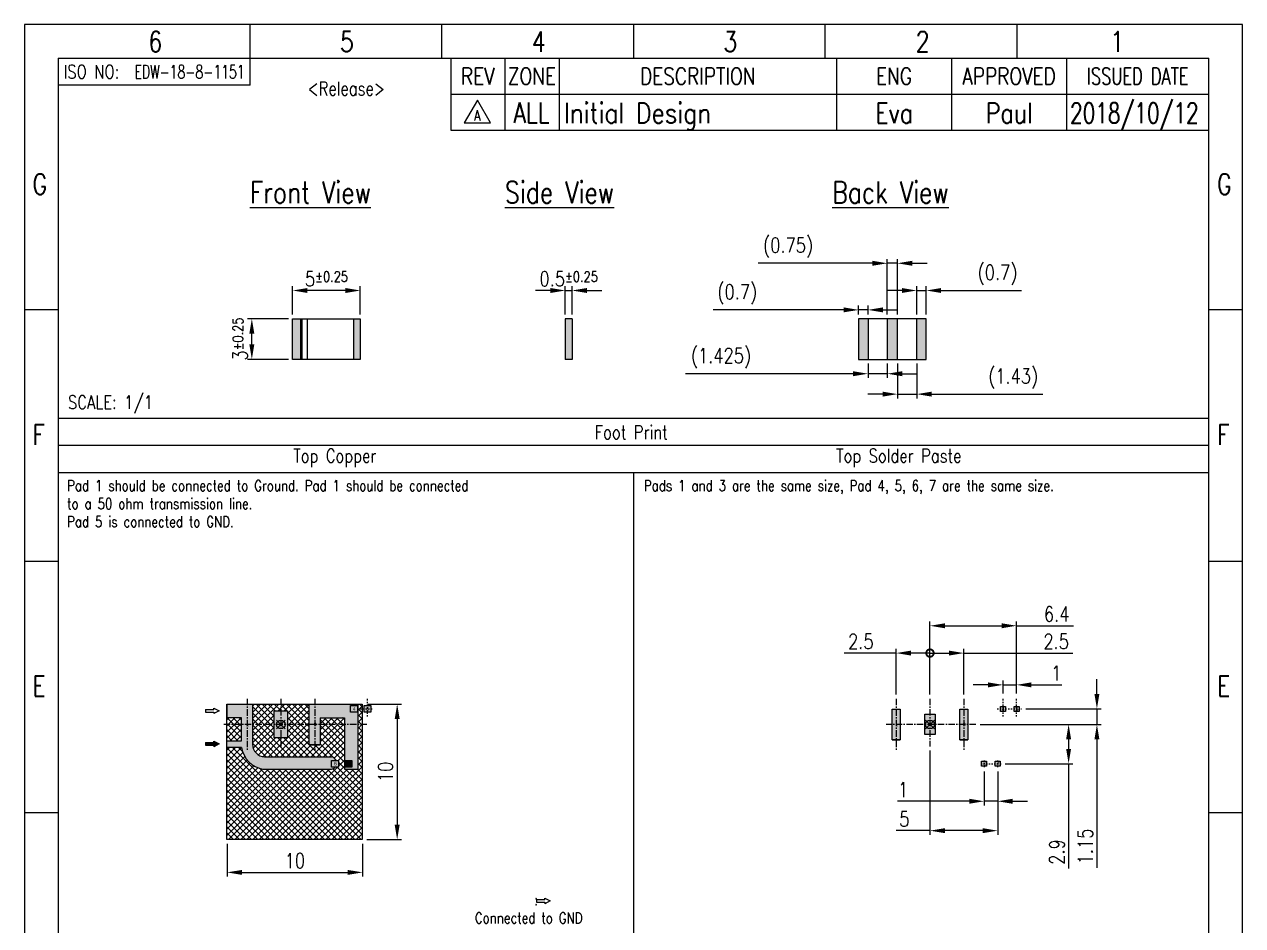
# Model space of a CAD drawing. Header units: millimetres. Extents: x 0 to 90, y 0 to 135.
# Drawn here: x 0 to 90, y 68.5 to 135 of the extents above; entities that cross this region are included whole.
import ezdxf
from ezdxf.enums import TextEntityAlignment as Align

# ---------------------------------------------------------------- set-up
doc = ezdxf.new("R2010")
doc.units = ezdxf.units.MM
doc.header["$LTSCALE"] = 0.5
doc.header["$PDMODE"] = 35
doc.header["$PDSIZE"] = 1
doc.linetypes.add('CENTER2', pattern=[28.575, 19.05, -3.175, 3.175, -3.175])
doc.layers.add('AM_5', color=3, linetype='Continuous', lineweight=13)
doc.layers.add('BO', color=7, linetype='Continuous', lineweight=30)
for name, color, linetype in [('Center', 1, 'CENTER2'), ('Continuous', 7, 'Continuous'), ('Dim', 2, 'Continuous'), ('Frame', 7, 'Continuous'), ('Section', 5, 'Continuous'), ('Text', 4, 'Continuous')]:
    doc.layers.add(name, color=color, linetype=linetype)
doc.styles.add('DIM', font='romans.shx', dxfattribs={"width": 0.8, "bigfont": '@extfont2.shx'})
doc.styles.add('ROMANS', font='romans.shx', dxfattribs={"width": 0.8, "bigfont": 'chineset.shx'})
doc.styles.get("Standard").update_dxf_attribs({"font": 'romans.shx', "width": 0.8, "bigfont": 'chineset.shx'})
doc.dimstyles.new('AM_ISO$0', dxfattribs={"dimtxt": 2.2, "dimasz": 2.2, "dimexe": 0.625, "dimexo": 0.625, "dimtad": 1, "dimdsep": 46, "dimtxsty": 'DIM', "dimcen": 0, "dimclrd": 256, "dimclrt": 256, "dimazin": 2, "dimtfac": 0.7, "dimtix": 1, "dimtmove": 0, "dimatfit": 3, "dimfxl": 1, "dimtolj": 2, "dimarcsym": 0})

# ---------------------------------------------------------------- blocks, each defined once
blk = doc.blocks.new('standard-O')
at = {"layer": 'Frame'}
for p, q in [((180, 270), (0, 270)), ((0, 270), (0, 0)), ((33.35, 265), (33.35, 270)), ((61.68, 265), (61.68, 270)), ((90.01, 270), (90.01, 265)), ((118.34, 265), (118.34, 270)), ((146.67, 265), (146.67, 270)), ((180, 0), (180, 270)), ((5, 265), (5, 5)), ((5, 265), (175, 265)), ((33.35, 261), (33.35, 265)), ((63, 265), (63, 254.4)), ((71, 265), (71, 254.4)), ((79, 265), (79, 254.4)), ((120, 265), (120, 254.4)), ((137, 265), (137, 254.4)), ((154, 265), (154, 254.4)), ((175, 5), (175, 265)), ((33.35, 261), (5, 261)), ((63, 259.7), (175, 259.7)), ((63, 254.4), (175, 254.4)), ((0, 227.9), (5, 227.9)), ((175, 227.9), (180, 227.9)), ((0, 190.75), (5, 190.75)), ((175, 190.75), (180, 190.75)), ((0, 153.6), (5, 153.6)), ((175, 153.6), (180, 153.6))]:
    blk.add_line(p, q, dxfattribs=at)
at = {"layer": 'Frame', "width": 0.8}
for s, p in [('6', (18.32, 265.96)), ('5', (46.62, 265.96)), ('4', (74.95, 265.96)), ('3', (103.29, 265.96)), ('2', (131.69, 265.96)), ('1', (160.43, 265.96)), ('G', (1.2, 244.9)), ('G', (176.2, 244.9)), ('F', (176.2, 207.89)), ('E', (176.2, 170.79))]:
    blk.add_text(s, height=3, dxfattribs=at).set_placement(p)
at = {"layer": 'Frame', "style": 'ROMANS', "width": 0.8}
for s, height, p in [('ISO NO:', 2, (5.8, 262)), ('F', 3, (1.2, 207.89)), ('E', 3, (1.2, 170.79))]:
    blk.add_text(s, height=height, dxfattribs=at).set_placement(p)
at = {"layer": 'Frame', "style": 'ROMANS'}
for s, width, p in [('REV', 0.8, (67, 262.35)), ('ZONE', 0.8, (75, 262.35)), ('DESCRIPTION', 0.8, (99.5, 262.35)), ('ENG', 0.8, (128.5, 262.35)), ('APPROVED', 0.8, (145.5, 262.35)), ('ISSUED DATE', 0.7, (164.5, 262.35))]:
    blk.add_text(s, height=2.5, dxfattribs=dict(at, width=width)).set_placement(p, align=Align.MIDDLE)
at = {"layer": 'Text', "style": 'ROMANS'}
for tag, height, width, p, p2 in [('ISO.N0', 2, 0.667795, (16.27, 262), (32.55, 262)), ('DESCRIPTION-1', 3, 0.661062, (79.7, 255.4), (118.89, 255.4)), ('ISSUED_DATE-1', 3, 0.661486, (154.5, 255.4), (173.5, 255.4)), ('DATE', 3, 0.619429, (46.72, 30.5), (63.97, 30.5))]:
    blk.add_attdef(tag, text='', height=height, dxfattribs=dict(at, width=width)).set_placement(p, p2, align=Align.FIT)
at = {"layer": 'Text', "style": 'ROMANS', "width": 0.8}
for tag, p in [('ENG-1', (128.5, 255.4)), ('APPROVE-1', (145.5, 255.4)), ('ENG-2', (128.5, 250.1)), ('APPROVE-2', (145.5, 250.1)), ('ENG-3', (128.5, 244.8)), ('APPROVE-3', (145.5, 244.8)), ('ENG-4', (128.5, 239.5)), ('APPROVE-4', (145.56, 239.5)), ('ENG-5', (128.5, 234.2)), ('APPROVE-5', (145.5, 234.2)), ('APPROVED', (13.11, 7.48)), ('CHECKED', (29.22, 7.48)), ('DRAWN', (45.22, 7.48))]:
    blk.add_attdef(tag, text='', height=3, dxfattribs=at).set_placement(p, align=Align.CENTER)
at = {"layer": 'Text', "style": 'ROMANS'}
for tag, p, p2 in [('DESCRIPTION-2', (79.83, 250.1), (118.89, 250.1)), ('ISSUED_DATE-2', (154.5, 250.1), (173.5, 250.1)), ('DESCRIPTION-3', (79.83, 244.8), (118.89, 244.8)), ('ISSUED_DATE-3', (154.5, 244.8), (173.5, 244.8)), ('DESCRIPTION-4', (79.83, 239.5), (118.89, 239.5)), ('ISSUED_DATE-4', (154.5, 239.5), (173.5, 239.5)), ('DESCRIPTION-5', (79.83, 234.2), (118.89, 234.2)), ('ISSUED_DATE-5', (154.5, 234.2), (173.5, 234.2)), ('MATERIAL', (77.72, 30.5), (93.97, 30.5)), ('FINISH', (79.22, 24.5), (93.97, 24.5))]:
    blk.add_attdef(tag, text='', height=3, dxfattribs=at).set_placement(p, p2, align=Align.FIT)
blk.add_attdef(' mm ', text='', height=3, dxfattribs=at).set_placement((56.08, 26), align=Align.MIDDLE)
at = {"layer": 'Text', "style": 'ROMANS', "width": 0.8}
for tag, height, p in [('REV', 2.5, (171.37, 23.42)), ('SCALE', 3, (87.22, 20))]:
    blk.add_attdef(tag, text='', height=height, dxfattribs=at).set_placement(p, align=Align.MIDDLE)
for tag, p in [('TITLE.', (109.59, 15.93)), ('PART_NO', (116.88, 5.9))]:
    blk.add_attdef(tag, p, '', height=3, dxfattribs=at)
blk = doc.blocks.new('改版記號')
at = {"layer": 'Text', "color": 1}
blk.add_lwpolyline([(0, 3.38), (-1.95, 0), (1.95, 0)], close=True, dxfattribs=at)
at = {"layer": 'Text', "style": 'ROMANS', "width": 0.8}
blk.add_attdef('D01', text='', height=1.5, dxfattribs=at).set_placement((-0.03, 0.37), align=Align.CENTER)
blk = doc.blocks.new('*D7')
at = {"layer": 'Defpoints', "color": 0}
for p in [(25.068, 84.808), (24.981, 74.808), (27.541, 74.808)]:
    blk.add_point(p, dxfattribs=at)
at = {"layer": 'Dim'}
for p, q in [((25.381, 84.808), (27.854, 84.808)), ((27.541, 83.708), (27.541, 75.908)), ((25.294, 74.808), (27.854, 74.808))]:
    blk.add_line(p, q, dxfattribs=at)
for points in [[(27.358, 83.708), (27.724, 83.708), (27.541, 84.808)], [(27.358, 75.908), (27.724, 75.908), (27.541, 74.808)]]:
    blk.add_solid(points, dxfattribs=at)
at = {"layer": 'Dim', "insert": (26.679, 79.808), "char_height": 1.1, "attachment_point": 5, "rotation": 90, "style": 'ROMANS'}
blk.add_mtext('\\A2;10', dxfattribs=at)
blk = doc.blocks.new('*D22')
at = {"layer": 'Defpoints', "color": 0}
for p in [(19.815, 115.35), (19.815, 113.267), (24.815, 113.267)]:
    blk.add_point(p, dxfattribs=at)
at = {"layer": 'Dim'}
for p, q in [((19.815, 113.58), (19.815, 115.663)), ((23.715, 115.35), (20.915, 115.35)), ((24.815, 113.58), (24.815, 115.663))]:
    blk.add_line(p, q, dxfattribs=at)
for points in [[(20.915, 115.533), (20.915, 115.167), (19.815, 115.35)], [(23.715, 115.533), (23.715, 115.167), (24.815, 115.35)]]:
    blk.add_solid(points, dxfattribs=at)
at = {"layer": 'Dim', "insert": (22.315, 116.213), "char_height": 1.1, "attachment_point": 5, "style": 'ROMANS'}
blk.add_mtext('\\A2;5{\\H0.770000;±0.25}', dxfattribs=at)
blk = doc.blocks.new('*D23')
at = {"layer": 'Defpoints', "color": 0}
for p in [(16.804, 113.267), (19.815, 113.267), (19.815, 110.267)]:
    blk.add_point(p, dxfattribs=at)
at = {"layer": 'Dim'}
for p, q in [((19.503, 113.267), (16.492, 113.267)), ((16.804, 111.367), (16.804, 112.167)), ((19.503, 110.267), (16.492, 110.267))]:
    blk.add_line(p, q, dxfattribs=at)
for points in [[(16.621, 112.167), (16.988, 112.167), (16.804, 113.267)], [(16.621, 111.367), (16.988, 111.367), (16.804, 110.267)]]:
    blk.add_solid(points, dxfattribs=at)
at = {"layer": 'Dim', "insert": (15.942, 111.767), "char_height": 1.1, "attachment_point": 5, "rotation": 90, "style": 'ROMANS'}
blk.add_mtext('\\A2;3{\\H0.770000;±0.25}', dxfattribs=at)
blk = doc.blocks.new('*D24')
at = {"layer": 'Defpoints', "color": 0}
for p in [(40.461, 115.35), (39.961, 113.267), (40.461, 113.267)]:
    blk.add_point(p, dxfattribs=at)
at = {"layer": 'Dim'}
for p, q in [((38.861, 115.35), (37.761, 115.35)), ((39.961, 113.58), (39.961, 115.663)), ((39.961, 115.35), (40.461, 115.35)), ((40.461, 113.58), (40.461, 115.663)), ((41.561, 115.35), (42.661, 115.35))]:
    blk.add_line(p, q, dxfattribs=at)
for points in [[(38.861, 115.533), (38.861, 115.167), (39.961, 115.35)], [(41.561, 115.533), (41.561, 115.167), (40.461, 115.35)]]:
    blk.add_solid(points, dxfattribs=at)
at = {"layer": 'Dim', "insert": (40.211, 116.213), "char_height": 1.1, "attachment_point": 5, "style": 'ROMANS'}
blk.add_mtext('\\A2;0.5{\\H0.770000;±0.25}', dxfattribs=at)
blk = doc.blocks.new('*D25')
at = {"layer": 'Defpoints', "color": 0}
for p in [(62.325, 113.919), (61.625, 113.267), (62.325, 113.267)]:
    blk.add_point(p, dxfattribs=at)
at = {"layer": 'Dim'}
for p, q in [((60.525, 113.919), (50.887, 113.919)), ((61.625, 113.58), (61.625, 114.232)), ((62.325, 113.919), (61.625, 113.919)), ((62.325, 113.58), (62.325, 114.232)), ((63.425, 113.919), (64.525, 113.919))]:
    blk.add_line(p, q, dxfattribs=at)
for points in [[(60.525, 114.103), (60.525, 113.736), (61.625, 113.919)], [(63.425, 114.103), (63.425, 113.736), (62.325, 113.919)]]:
    blk.add_solid(points, dxfattribs=at)
at = {"layer": 'Dim', "insert": (52.666, 115.07), "char_height": 1.1, "attachment_point": 5, "style": 'ROMANS'}
blk.add_mtext('\\A2;(0.7)', dxfattribs=at)
blk = doc.blocks.new('*D26')
at = {"layer": 'Defpoints', "color": 0}
for p in [(66.625, 115.35), (65.925, 113.267), (66.625, 113.267)]:
    blk.add_point(p, dxfattribs=at)
at = {"layer": 'Dim'}
for p, q in [((64.825, 115.35), (63.725, 115.35)), ((65.925, 113.58), (65.925, 115.663)), ((65.925, 115.35), (66.625, 115.35)), ((66.625, 113.58), (66.625, 115.663)), ((67.725, 115.35), (73.671, 115.35))]:
    blk.add_line(p, q, dxfattribs=at)
for points in [[(64.825, 115.533), (64.825, 115.167), (65.925, 115.35)], [(67.725, 115.533), (67.725, 115.167), (66.625, 115.35)]]:
    blk.add_solid(points, dxfattribs=at)
at = {"layer": 'Dim', "insert": (71.892, 116.501), "char_height": 1.1, "attachment_point": 5, "style": 'ROMANS'}
blk.add_mtext('\\A2;(0.7)', dxfattribs=at)
blk = doc.blocks.new('*D27')
at = {"layer": 'Defpoints', "color": 0}
for p in [(64.5, 117.36), (63.75, 113.267), (64.5, 113.267)]:
    blk.add_point(p, dxfattribs=at)
at = {"layer": 'Dim'}
for p, q in [((62.65, 117.36), (54.22, 117.36)), ((63.75, 113.58), (63.75, 117.673)), ((64.5, 117.36), (63.75, 117.36)), ((64.5, 113.58), (64.5, 117.673)), ((65.6, 117.36), (66.7, 117.36))]:
    blk.add_line(p, q, dxfattribs=at)
for points in [[(62.65, 117.544), (62.65, 117.177), (63.75, 117.36)], [(65.6, 117.544), (65.6, 117.177), (64.5, 117.36)]]:
    blk.add_solid(points, dxfattribs=at)
at = {"layer": 'Dim', "insert": (56.418, 118.511), "char_height": 1.1, "attachment_point": 5, "style": 'ROMANS'}
blk.add_mtext('\\A2;(0.75)', dxfattribs=at)
blk = doc.blocks.new('*D28')
at = {"layer": 'Defpoints', "color": 0}
for p in [(62.325, 110.267), (63.75, 110.267), (63.75, 109.207)]:
    blk.add_point(p, dxfattribs=at)
at = {"layer": 'Dim'}
for p, q in [((62.325, 109.955), (62.325, 108.894)), ((63.75, 109.955), (63.75, 108.894)), ((61.225, 109.207), (48.844, 109.207)), ((63.75, 109.207), (62.325, 109.207)), ((64.85, 109.207), (65.95, 109.207))]:
    blk.add_line(p, q, dxfattribs=at)
for points in [[(61.225, 109.39), (61.225, 109.024), (62.325, 109.207)], [(64.85, 109.39), (64.85, 109.024), (63.75, 109.207)]]:
    blk.add_solid(points, dxfattribs=at)
at = {"layer": 'Dim', "insert": (51.462, 110.358), "char_height": 1.1, "attachment_point": 5, "style": 'ROMANS'}
blk.add_mtext('\\A2;(1.425)', dxfattribs=at)
blk = doc.blocks.new('*D29')
at = {"layer": 'Defpoints', "color": 0}
for p in [(64.5, 110.267), (65.925, 110.267), (65.925, 107.697)]:
    blk.add_point(p, dxfattribs=at)
at = {"layer": 'Dim'}
for p, q in [((64.5, 109.955), (64.5, 107.385)), ((65.925, 109.955), (65.925, 107.385)), ((63.4, 107.697), (62.3, 107.697)), ((64.5, 107.697), (65.925, 107.697)), ((67.025, 107.697), (75.244, 107.697))]:
    blk.add_line(p, q, dxfattribs=at)
for points in [[(63.4, 107.881), (63.4, 107.514), (64.5, 107.697)], [(67.025, 107.881), (67.025, 107.514), (65.925, 107.697)]]:
    blk.add_solid(points, dxfattribs=at)
at = {"layer": 'Dim', "insert": (73.046, 108.848), "char_height": 1.1, "attachment_point": 5, "style": 'ROMANS'}
blk.add_mtext('\\A2;(1.43)', dxfattribs=at)
blk = doc.blocks.new('*D8')
at = {"layer": 'Defpoints', "color": 0}
for p in [(14.981, 74.808), (24.981, 74.808), (24.981, 72.385)]:
    blk.add_point(p, dxfattribs=at)
at = {"layer": 'Dim'}
for p, q in [((14.981, 74.496), (14.981, 72.072)), ((24.981, 74.496), (24.981, 72.072)), ((16.081, 72.385), (23.881, 72.385))]:
    blk.add_line(p, q, dxfattribs=at)
for points in [[(16.081, 72.568), (16.081, 72.202), (14.981, 72.385)], [(23.881, 72.568), (23.881, 72.202), (24.981, 72.385)]]:
    blk.add_solid(points, dxfattribs=at)
at = {"layer": 'Dim', "insert": (19.981, 73.247), "char_height": 1.1, "attachment_point": 5, "style": 'ROMANS'}
blk.add_mtext('\\A2;10', dxfattribs=at)
blk = doc.blocks.new('A$C63D92827')
at = {"layer": 'BO', "lineweight": 0, "ltscale": 0.1}
h = blk.add_hatch(color=256, dxfattribs=at)
h.dxf.hatch_style = 1
h.paths.add_polyline_path([(1.25, 0.25), (0.75, 0.5), (0.75, 0.38), (0, 0.38), (0, 0.13), (0.75, 0.13), (0.75, 0)])
for p, q in [((0, 0.38), (0.75, 0.38)), ((0, 0.38), (0, 0.13)), ((0, 0.13), (0.75, 0.13)), ((0.75, 0.38), (0.75, 0.5)), ((0.75, 0.5), (1.25, 0.25)), ((1.25, 0.25), (0.75, 0)), ((0.75, 0.13), (0.75, 0))]:
    blk.add_line(p, q, dxfattribs=at)
blk = doc.blocks.new('A$C77F54D98')
at = {"layer": 'BO', "lineweight": 0, "ltscale": 0.1}
for p, q in [((0, 0.3), (0.6, 0.3)), ((0, 0.3), (0, 0.1)), ((0, 0.1), (0.6, 0.1)), ((0.6, 0.3), (0.6, 0.4)), ((0.6, 0.4), (1, 0.2)), ((1, 0.2), (0.6, 0)), ((0.6, 0.1), (0.6, 0))]:
    blk.add_line(p, q, dxfattribs=at)
blk = doc.blocks.new('*D30')
at = {"layer": 'Defpoints', "color": 0}
for p in [(73.682, 84.458), (79.235, 84.458), (73.405, 83.308)]:
    blk.add_point(p, dxfattribs=at)
at = {"layer": 'Dim'}
for p, q in [((79.235, 85.558), (79.235, 86.658)), ((73.994, 84.458), (79.547, 84.458)), ((79.235, 84.458), (79.235, 83.308)), ((73.718, 83.308), (79.547, 83.308)), ((79.235, 82.208), (79.235, 72.713))]:
    blk.add_line(p, q, dxfattribs=at)
for points in [[(79.052, 85.558), (79.418, 85.558), (79.235, 84.458)], [(79.052, 82.208), (79.418, 82.208), (79.235, 83.308)]]:
    blk.add_solid(points, dxfattribs=at)
at = {"layer": 'Dim', "insert": (78.372, 74.303), "char_height": 1.1, "attachment_point": 5, "rotation": 90, "style": 'ROMANS'}
blk.add_mtext('\\A2;1.15', dxfattribs=at)
blk = doc.blocks.new('*D9')
at = {"layer": 'Defpoints', "color": 0}
for p in [(70.291, 83.308), (72.153, 80.408), (77.144, 80.408)]:
    blk.add_point(p, dxfattribs=at)
at = {"layer": 'Dim'}
for p, q in [((70.603, 83.308), (77.456, 83.308)), ((77.144, 82.208), (77.144, 81.508)), ((72.465, 80.408), (77.456, 80.408)), ((77.144, 80.408), (77.144, 72.681))]:
    blk.add_line(p, q, dxfattribs=at)
for points in [[(76.961, 82.208), (77.327, 82.208), (77.144, 83.308)], [(76.961, 81.508), (77.327, 81.508), (77.144, 80.408)]]:
    blk.add_solid(points, dxfattribs=at)
at = {"layer": 'Dim', "insert": (76.281, 73.894), "char_height": 1.1, "attachment_point": 5, "rotation": 90, "style": 'ROMANS'}
blk.add_mtext('\\A2;2.9', dxfattribs=at)
blk = doc.blocks.new('*D31')
at = {"layer": 'Defpoints', "color": 0}
for p in [(70.903, 80.158), (71.903, 80.158), (71.903, 77.636)]:
    blk.add_point(p, dxfattribs=at)
at = {"layer": 'Dim'}
for p, q in [((70.903, 79.846), (70.903, 77.324)), ((71.903, 79.846), (71.903, 77.324)), ((69.803, 77.636), (64.495, 77.636)), ((71.903, 77.636), (70.903, 77.636)), ((73.003, 77.636), (74.103, 77.636))]:
    blk.add_line(p, q, dxfattribs=at)
for points in [[(69.803, 77.82), (69.803, 77.453), (70.903, 77.636)], [(73.003, 77.82), (73.003, 77.453), (71.903, 77.636)]]:
    blk.add_solid(points, dxfattribs=at)
at = {"layer": 'Dim', "insert": (64.913, 78.499), "char_height": 1.1, "attachment_point": 5, "style": 'ROMANS'}
blk.add_mtext('\\A2;1', dxfattribs=at)
blk = doc.blocks.new('*D32')
at = {"layer": 'Defpoints', "color": 0}
for p in [(73.301, 86.231), (72.301, 85.286), (73.301, 85.286)]:
    blk.add_point(p, dxfattribs=at)
at = {"layer": 'Dim'}
for p, q in [((72.301, 85.599), (72.301, 86.543)), ((73.301, 85.599), (73.301, 86.543)), ((71.201, 86.231), (70.101, 86.231)), ((72.301, 86.231), (73.301, 86.231)), ((74.401, 86.231), (76.65, 86.231))]:
    blk.add_line(p, q, dxfattribs=at)
for points in [[(71.201, 86.414), (71.201, 86.047), (72.301, 86.231)], [(74.401, 86.414), (74.401, 86.047), (73.301, 86.231)]]:
    blk.add_solid(points, dxfattribs=at)
at = {"layer": 'Dim', "insert": (76.233, 87.093), "char_height": 1.1, "attachment_point": 5, "style": 'ROMANS'}
blk.add_mtext('\\A2;1', dxfattribs=at)
blk = doc.blocks.new('*D37')
at = {"layer": 'Defpoints', "color": 0}
for p in [(66.903, 81.687), (71.903, 80.158), (71.903, 75.467)]:
    blk.add_point(p, dxfattribs=at)
at = {"layer": 'Dim'}
for p, q in [((66.903, 81.374), (66.903, 75.154)), ((71.903, 79.846), (71.903, 75.154)), ((66.903, 75.467), (64.401, 75.467)), ((70.803, 75.467), (68.003, 75.467))]:
    blk.add_line(p, q, dxfattribs=at)
for points in [[(68.003, 75.65), (68.003, 75.283), (66.903, 75.467)], [(70.803, 75.65), (70.803, 75.283), (71.903, 75.467)]]:
    blk.add_solid(points, dxfattribs=at)
at = {"layer": 'Dim', "insert": (65.007, 76.329), "char_height": 1.1, "attachment_point": 5, "style": 'ROMANS'}
blk.add_mtext('\\A2;5', dxfattribs=at)
blk = doc.blocks.new('_DotSmall')
at = {"color": 0, "linetype": 'ByBlock', "const_width": 0.5}
blk.add_lwpolyline([(-0.0625, 0, 1), (0.0625, 0, 1)], format="xyb", close=True, dxfattribs=at)
blk = doc.blocks.new('*D12')
at = {"layer": 'Defpoints', "color": 0}
for p in [(64.403, 88.577), (64.403, 85.206), (66.903, 85.21)]:
    blk.add_point(p, dxfattribs=at)
at = {"layer": 'Dim'}
for p, q in [((64.403, 88.577), (60.558, 88.577)), ((64.403, 85.519), (64.403, 88.89)), ((66.903, 88.577), (65.503, 88.577)), ((66.903, 85.523), (66.903, 88.89))]:
    blk.add_line(p, q, dxfattribs=at)
blk.add_solid([(65.503, 88.761), (65.503, 88.394), (64.403, 88.577)], dxfattribs=at)
at = {"layer": 'Dim', "xscale": 1.1, "yscale": 1.1, "zscale": 1.1}
blk.add_blockref('_DotSmall', (66.903, 88.577), dxfattribs=at)
at = {"layer": 'Dim', "insert": (61.793, 89.44), "char_height": 1.1, "attachment_point": 5, "style": 'ROMANS'}
blk.add_mtext('\\A2;2.5', dxfattribs=at)
blk = doc.blocks.new('*D13')
at = {"layer": 'Defpoints', "color": 0}
for p in [(69.403, 88.578), (66.903, 85.21), (69.403, 85.206)]:
    blk.add_point(p, dxfattribs=at)
at = {"layer": 'Dim'}
for p, q in [((66.903, 85.523), (66.903, 88.89)), ((66.903, 88.578), (68.303, 88.578)), ((69.403, 85.519), (69.403, 88.89)), ((69.403, 88.578), (77.457, 88.578))]:
    blk.add_line(p, q, dxfattribs=at)
blk.add_solid([(68.303, 88.761), (68.303, 88.394), (69.403, 88.578)], dxfattribs=at)
at = {"layer": 'Dim', "xscale": 1.1, "yscale": 1.1, "zscale": 1.1, "rotation": 180}
blk.add_blockref('_DotSmall', (66.903, 88.578), dxfattribs=at)
at = {"layer": 'Dim', "insert": (76.223, 89.44), "char_height": 1.1, "attachment_point": 5, "style": 'ROMANS'}
blk.add_mtext('\\A2;2.5', dxfattribs=at)
blk = doc.blocks.new('*D38')
at = {"layer": 'Defpoints', "color": 0}
for p in [(73.301, 90.596), (66.903, 85.21), (73.301, 85.286)]:
    blk.add_point(p, dxfattribs=at)
at = {"layer": 'Dim'}
for p, q in [((66.903, 85.523), (66.903, 90.908)), ((73.301, 85.599), (73.301, 90.908)), ((68.003, 90.596), (72.201, 90.596)), ((73.301, 90.596), (77.493, 90.596))]:
    blk.add_line(p, q, dxfattribs=at)
for points in [[(68.003, 90.779), (68.003, 90.412), (66.903, 90.596)], [(72.201, 90.779), (72.201, 90.412), (73.301, 90.596)]]:
    blk.add_solid(points, dxfattribs=at)
at = {"layer": 'Dim', "insert": (76.258, 91.458), "char_height": 1.1, "attachment_point": 5, "style": 'ROMANS'}
blk.add_mtext('\\A2;6.4', dxfattribs=at)

msp = doc.modelspace()

# ---------------------------------------------------------------- hatches: boundary and pattern name
at = {"layer": 'Section'}
h = msp.add_hatch(color=30, dxfattribs=at)
h.dxf.hatch_style = 1
h.paths.add_polyline_path([(19.8154, 110.2675), (20.4154, 110.2675), (20.4154, 113.2675), (19.8154, 113.2675)])
h.paths.add_polyline_path([(24.3154, 110.2675), (24.8154, 110.2675), (24.8154, 113.2675), (24.3154, 113.2675)])
h = msp.add_hatch(color=30, dxfattribs=at)
h.dxf.hatch_style = 1
h.paths.add_polyline_path([(39.9615, 110.2675), (40.4615, 110.2675), (40.4615, 113.2675), (39.9615, 113.2675)])
h = msp.add_hatch(color=30, dxfattribs=at)
h.dxf.hatch_style = 1
h.paths.add_polyline_path([(61.6246, 110.2675), (62.3246, 110.2675), (62.3246, 113.2675), (61.6246, 113.2675)])
h.paths.add_polyline_path([(64.4996, 113.2675), (63.7496, 113.2675), (63.7496, 110.2675), (64.4996, 110.2675)])
h.paths.add_polyline_path([(66.6246, 113.2675), (65.9246, 113.2675), (65.9246, 110.2675), (66.6246, 110.2675)])
at = {"layer": 'Section', "ltscale": 0.5}
h = msp.add_hatch(dxfattribs=at)
h.set_pattern_fill('ANSI37', color=204, scale=0.1)
h.paths.add_polyline_path([(24.9497, 83.3085), (24.6497, 83.3085), (24.6497, 80.0084), (23.6497, 80.0084), (23.6497, 83.3085), (21.8497, 83.3085), (21.8497, 81.8084), (21.0497, 81.8084), (21.0497, 83.3085), (19.4497, 83.3085), (19.4497, 82.3085), (18.4497, 82.3085), (18.4497, 83.3085), (16.8507, 83.3085), (16.8517, 81.846, 0.3893158), (17.7509, 80.9084), (22.6522, 80.9085, -0.3584725), (22.9876, 80.6585), (23.1997, 80.6585), (23.1997, 80.1585), (22.9443, 80.1585, -0.2417324), (22.6836, 80.0086), (17.6369, 80.0086, -0.3277897), (16.0528, 81.6084), (14.9497, 81.6084), (14.9497, 74.8084), (24.9497, 74.8084)])
h.paths.add_polyline_path([(16.0497, 83.3085), (14.9497, 83.3085), (14.9497, 82.1084), (16.0497, 82.1084)], flags=17)
h.paths.add_polyline_path([(16.0497, 83.8084), (14.9497, 83.8084), (14.9497, 83.3085), (16.0497, 83.3085)])
h.paths.add_polyline_path([(18.4497, 84.3085), (18.9497, 84.3085), (18.9497, 84.8084), (16.8497, 84.8084), (16.8507, 83.3085), (18.4497, 83.3085)])
h.paths.add_polyline_path([(21.0497, 84.8084), (18.9497, 84.8084), (18.9497, 84.3085), (19.4497, 84.3085), (19.4497, 83.3085), (21.0497, 83.3085)])
h.paths.add_polyline_path([(23.6497, 83.8084), (21.8497, 83.8084), (21.8497, 83.3085), (23.6497, 83.3085)])
h.paths.add_polyline_path([(24.9497, 84.8084), (24.6497, 84.8084), (24.6497, 83.3085), (24.9497, 83.3085)])
h = msp.add_hatch(color=1, dxfattribs=at)
h.dxf.hatch_style = 1
h.paths.add_polyline_path([(22.6997, 80.6585), (22.9876, 80.6585, 0.3318212), (22.6836, 80.9085), (17.7509, 80.9084, -0.3893158), (16.8517, 81.846), (16.8507, 83.3085), (16.0497, 83.3085), (16.0497, 82.1084), (14.9497, 82.1084), (14.9497, 81.6084), (16.0528, 81.6084, 0.3277897), (17.6369, 80.0086), (22.6836, 80.0086, 0.2417324), (22.9443, 80.1585), (22.6997, 80.1585)])
h.paths.add_polyline_path([(23.1997, 80.6585), (22.6997, 80.6585), (22.6997, 80.1585), (23.1997, 80.1585)])
h.paths.add_polyline_path([(24.1997, 80.6585), (23.6997, 80.6585), (23.6997, 80.1585), (24.1997, 80.1585)], flags=0)
h.paths.add_polyline_path([(24.6497, 83.3085), (23.6497, 83.3085), (23.6497, 80.0084), (24.6497, 80.0084)])
h.paths.add_polyline_path([(24.1997, 80.1585), (23.6997, 80.1585), (23.6997, 80.6585), (24.1997, 80.6585)], flags=16)
h.paths.add_polyline_path([(16.4497, 84.8084), (14.9497, 84.8084), (14.9497, 83.8084), (16.0497, 83.8084), (16.0497, 83.3085), (16.4497, 83.3085)])
h.paths.add_polyline_path([(16.8497, 84.8084), (16.4497, 84.8084), (16.4497, 83.3085), (16.8507, 83.3085)])
h.paths.add_polyline_path([(18.9497, 83.3085), (18.4497, 83.3085), (18.4497, 82.3085), (18.9497, 82.3085)], flags=17)
h.paths.add_polyline_path([(19.4497, 83.3085), (18.9497, 83.3085), (18.9497, 82.3085), (19.4497, 82.3085)], flags=17)
h.paths.add_polyline_path([(18.9497, 84.3085), (18.4497, 84.3085), (18.4497, 83.3085), (18.9497, 83.3085)])
h.paths.add_polyline_path([(19.4497, 84.3085), (18.9497, 84.3085), (18.9497, 83.3085), (19.4497, 83.3085)])
h.paths.add_polyline_path([(21.4497, 83.3085), (21.0497, 83.3085), (21.0497, 81.8084), (21.4497, 81.8084)], flags=17)
h.paths.add_polyline_path([(21.8497, 83.3085), (21.4497, 83.3085), (21.4497, 81.8084), (21.8497, 81.8084)], flags=17)
h.paths.add_polyline_path([(21.4497, 84.8084), (21.0497, 84.8084), (21.0497, 83.3085), (21.4497, 83.3085)])
h.paths.add_polyline_path([(24.6497, 84.8084), (21.4497, 84.8084), (21.4497, 83.3085), (21.8497, 83.3085), (21.8497, 83.8084), (23.6497, 83.8084), (23.6497, 83.3085), (24.6497, 83.3085)])
h.paths.add_polyline_path([(24.0997, 84.2085), (24.0997, 84.7085), (24.5997, 84.7085), (24.5997, 84.2085)], flags=16)
h.paths.add_polyline_path([(24.5997, 84.7085), (24.0997, 84.7085), (24.0997, 84.2085), (24.5997, 84.2085)], flags=16)
h.paths.add_polyline_path([(25.3484, 84.7085), (25.0997, 84.7085), (25.0997, 84.4585), (25.3484, 84.4585)])
h.paths.add_polyline_path([(25.5997, 84.7085), (25.3484, 84.7085), (25.3484, 84.4585), (25.5997, 84.4585)])
h.paths.add_polyline_path([(25.5997, 84.4585), (25.3484, 84.4585), (25.3484, 84.2085), (25.5997, 84.2085)])
h.paths.add_polyline_path([(25.3484, 84.4585), (25.0997, 84.4585), (25.0997, 84.2085), (25.3484, 84.2085)])
at = {"layer": 'Section'}
h = msp.add_hatch(color=254, dxfattribs=at)
h.dxf.hatch_style = 1
h.paths.add_polyline_path([(64.4027, 83.3085), (64.1027, 83.3085), (64.1027, 82.1831), (64.4027, 82.1831)])
h.paths.add_polyline_path([(64.7027, 83.3085), (64.4027, 83.3085), (64.4027, 82.1831), (64.7027, 82.1831)])
h.paths.add_polyline_path([(64.7027, 84.4331), (64.4027, 84.4331), (64.4027, 83.3085), (64.7027, 83.3085)])
h.paths.add_polyline_path([(64.4027, 84.4331), (64.1027, 84.4331), (64.1027, 83.3085), (64.4027, 83.3085)])
h.paths.add_polyline_path([(66.9027, 84.0585), (66.5277, 84.0585), (66.5277, 83.3085), (66.9027, 83.3085)])
h.paths.add_polyline_path([(67.2777, 84.0585), (66.9027, 84.0585), (66.9027, 83.3085), (67.2777, 83.3085)])
h.paths.add_polyline_path([(67.2777, 83.3085), (66.9027, 83.3085), (66.9027, 82.5585), (67.2777, 82.5585)])
h.paths.add_polyline_path([(66.9027, 83.3085), (66.5277, 83.3085), (66.5277, 82.5585), (66.9027, 82.5585)])
h.paths.add_polyline_path([(69.4027, 83.3085), (69.1027, 83.3085), (69.1027, 82.1843), (69.4027, 82.1843)])
h.paths.add_polyline_path([(69.7027, 83.3085), (69.4027, 83.3085), (69.4027, 82.1843), (69.7027, 82.1843)])
h.paths.add_polyline_path([(69.7027, 84.4343), (69.4027, 84.4343), (69.4027, 83.3085), (69.7027, 83.3085)])
h.paths.add_polyline_path([(69.4027, 84.4343), (69.1027, 84.4343), (69.1027, 83.3085), (69.4027, 83.3085)])
h.paths.add_polyline_path([(72.3014, 84.4585), (72.1148, 84.4585), (72.1148, 84.271), (72.3014, 84.271)])
h.paths.add_polyline_path([(72.4898, 84.4585), (72.3014, 84.4585), (72.3014, 84.271), (72.4898, 84.271)])
h.paths.add_polyline_path([(72.4898, 84.646), (72.3014, 84.646), (72.3014, 84.4585), (72.4898, 84.4585)])
h.paths.add_polyline_path([(72.3014, 84.646), (72.1148, 84.646), (72.1148, 84.4585), (72.3014, 84.4585)])
h.paths.add_polyline_path([(73.3014, 84.646), (73.1148, 84.646), (73.1148, 84.4585), (73.3014, 84.4585)])
h.paths.add_polyline_path([(73.4898, 84.646), (73.3014, 84.646), (73.3014, 84.4585), (73.4898, 84.4585)])
h.paths.add_polyline_path([(73.4898, 84.4585), (73.3014, 84.4585), (73.3014, 84.271), (73.4898, 84.271)])
h.paths.add_polyline_path([(73.3014, 84.4585), (73.1148, 84.4585), (73.1148, 84.271), (73.3014, 84.271)])
h.paths.add_polyline_path([(70.9027, 80.4085), (70.7152, 80.4085), (70.7152, 80.221), (70.9027, 80.221)])
h.paths.add_polyline_path([(71.0902, 80.4085), (70.9027, 80.4085), (70.9027, 80.221), (71.0902, 80.221)])
h.paths.add_polyline_path([(71.0902, 80.596), (70.9027, 80.596), (70.9027, 80.4085), (71.0902, 80.4085)])
h.paths.add_polyline_path([(70.9027, 80.596), (70.7152, 80.596), (70.7152, 80.4085), (70.9027, 80.4085)])
h.paths.add_polyline_path([(71.9027, 80.596), (71.7152, 80.596), (71.7152, 80.4085), (71.9027, 80.4085)])
h.paths.add_polyline_path([(72.0902, 80.596), (71.9027, 80.596), (71.9027, 80.4085), (72.0902, 80.4085)])
h.paths.add_polyline_path([(72.0902, 80.4085), (71.9027, 80.4085), (71.9027, 80.221), (72.0902, 80.221)])
h.paths.add_polyline_path([(71.9027, 80.4085), (71.7152, 80.4085), (71.7152, 80.221), (71.9027, 80.221)])
at = {"layer": 'Section', "ltscale": 0.5}
h = msp.add_hatch(color=1, dxfattribs=at)
h.dxf.hatch_style = 1
h.paths.add_polyline_path([(24.1997, 80.1585), (24.1997, 80.6585), (23.6997, 80.6585), (23.6997, 80.1585)])

# ---------------------------------------------------------------- linework, layer by layer
at = {"ltscale": 0.5}
for p, q in [((2.5, 105.9181), (87.5, 105.9181)), ((2.5, 103.9181), (87.5, 103.9181)), ((2.5, 101.9181), (87.5, 101.9181)), ((45, 101.9181), (45, 34.3625))]:
    msp.add_line(p, q, dxfattribs=at)
at = {"layer": 'AM_5', "color": 64}
for p, q in [((19.2726, 82.9855), (18.6267, 83.6314)), ((18.6267, 82.9855), (19.2726, 83.6314)), ((67.2256, 82.9855), (66.5797, 83.6314)), ((66.5797, 82.9855), (67.2256, 83.6314))]:
    msp.add_line(p, q, dxfattribs=at)
for centre in [(18.9497, 83.3085), (66.9027, 83.3085)]:
    msp.add_circle(centre, 0.325, dxfattribs=at)
at = {"layer": 'Center', "ltscale": 0.05}
for p, q in [((16.4497, 85.2065), (16.4497, 81.4081)), ((18.9497, 85.2101), (18.9497, 81.6869)), ((21.4497, 85.2065), (21.4497, 81.4082)), ((64.4027, 85.2065), (64.4027, 81.4081)), ((66.9027, 85.2101), (66.9027, 81.6869)), ((69.4027, 85.2065), (69.4027, 81.4082)), ((25.3025, 83.3085), (14.7185, 83.3085)), ((70.2907, 83.3085), (63.6668, 83.3085))]:
    msp.add_line(p, q, dxfattribs=at)
at = {"layer": 'Center', "ltscale": 0.005}
for p, q in [((25.3484, 83.889), (25.3484, 85.2862)), ((72.3014, 83.889), (72.3014, 85.2862)), ((73.3014, 83.889), (73.3014, 85.2862)), ((24.7972, 84.4585), (25.7266, 84.4585)), ((71.8668, 84.4585), (73.6817, 84.4585)), ((70.6527, 80.4085), (72.1527, 80.4085)), ((70.9027, 80.6585), (70.9027, 80.1585)), ((71.9027, 80.6585), (71.9027, 80.1585))]:
    msp.add_line(p, q, dxfattribs=at)
at = {"layer": 'Continuous'}
for p, q in [((19.8154, 110.2675), (19.8154, 113.2675)), ((19.8154, 113.2675), (24.8154, 113.2675)), ((20.4154, 110.2675), (20.4154, 113.2675)), ((20.5154, 110.2675), (20.5154, 113.2675)), ((20.9154, 110.2675), (20.9154, 113.2675)), ((24.3154, 113.2675), (24.3154, 110.2675)), ((24.8154, 113.2675), (24.8154, 110.2675)), ((40.4615, 113.2675), (39.9615, 113.2675)), ((39.9615, 113.2675), (39.9615, 110.2675)), ((40.4615, 113.2675), (40.4615, 110.2675)), ((66.6246, 113.2675), (61.6246, 113.2675)), ((61.6246, 113.2675), (61.6246, 110.2675)), ((62.3246, 113.2675), (62.3246, 110.2675)), ((63.7496, 113.2675), (63.7496, 110.2675)), ((64.4996, 110.2675), (64.4996, 113.2675)), ((65.9246, 110.2675), (65.9246, 113.2675)), ((66.6246, 110.2675), (66.6246, 113.2675)), ((24.8154, 110.2675), (19.8154, 110.2675)), ((40.4615, 110.2675), (39.9615, 110.2675)), ((61.6246, 110.2675), (66.6246, 110.2675))]:
    msp.add_line(p, q, dxfattribs=at)
at = {"layer": 'Continuous', "color": 1}
for p, q in [((14.9497, 84.8084), (14.9497, 83.8084)), ((24.6497, 80.0084), (24.6497, 84.8084)), ((16.0497, 83.8084), (14.9497, 83.8084)), ((21.8497, 83.8084), (23.6497, 83.8084)), ((23.6497, 83.8084), (23.6497, 80.0084)), ((14.9497, 81.6084), (14.9497, 82.1084)), ((14.9497, 82.1084), (16.0497, 82.1084)), ((16.0528, 81.6084), (14.9497, 81.6084)), ((21.0497, 81.8084), (21.8497, 81.8084)), ((17.7509, 80.9084), (22.6836, 80.9085)), ((17.6369, 80.0086), (22.6836, 80.0086)), ((23.6517, 80.0084), (24.6497, 80.0084))]:
    msp.add_line(p, q, dxfattribs=at)
at = {"layer": 'Continuous', "color": 204, "ltscale": 0.5}
msp.add_lwpolyline([(14.9497, 84.8084), (24.9497, 84.8084), (24.9497, 74.8084), (14.9497, 74.8084)], close=True, dxfattribs=at)
at = {"layer": 'Continuous', "color": 1}
for points in [[(14.9497, 84.8084), (16.8497, 84.8084), (16.8517, 81.846)], [(21.8497, 83.8084), (21.8497, 81.8084), (21.0497, 81.8084), (21.0497, 84.8084), (24.6497, 84.8084)], [(16.0497, 82.1084), (16.0497, 83.8084)]]:
    msp.add_lwpolyline(points, dxfattribs=at)
for points in [[(24.0997, 84.7085), (24.5997, 84.7085), (24.5997, 84.2085), (24.0997, 84.2085)], [(25.0997, 84.7085), (25.5997, 84.7085), (25.5997, 84.2085), (25.0997, 84.2085)], [(18.4497, 84.3085), (19.4497, 84.3085), (19.4497, 82.3085), (18.4497, 82.3085)], [(23.1997, 80.1585), (22.6997, 80.1585), (22.6997, 80.6585), (23.1997, 80.6585)], [(24.1997, 80.1585), (23.6997, 80.1585), (23.6997, 80.6585), (24.1997, 80.6585)]]:
    msp.add_lwpolyline(points, close=True, dxfattribs=at)
at = {"layer": 'Continuous', "color": 254}
for points in [[(72.1148, 84.646), (72.4898, 84.646), (72.4898, 84.271), (72.1148, 84.271)], [(73.1148, 84.646), (73.4898, 84.646), (73.4898, 84.271), (73.1148, 84.271)], [(66.5277, 84.0585), (67.2777, 84.0585), (67.2777, 82.5585), (66.5277, 82.5585)], [(71.0902, 80.221), (70.7152, 80.221), (70.7152, 80.596), (71.0902, 80.596)], [(72.0902, 80.221), (71.7152, 80.221), (71.7152, 80.596), (72.0902, 80.596)]]:
    msp.add_lwpolyline(points, close=True, dxfattribs=at)
for points in [[(64.7027, 84.4331), (64.7027, 82.1831), (64.1027, 82.1831), (64.1027, 84.4331), (64.7027, 84.4331)], [(69.7027, 84.4343), (69.7027, 82.1843), (69.1027, 82.1843), (69.1027, 84.4343), (69.7027, 84.4343)]]:
    msp.add_lwpolyline(points, dxfattribs=at)
at = {"layer": 'Continuous', "color": 1}
for centre, radius, start, end in [((17.9339, 81.8868), 1.9016, 188.418274, 261.012722), ((17.8121, 81.8671), 0.9606, 181.26244, 266.349434), ((22.6679, 80.5797), 0.3292, 16.105512, 87.272517), ((22.668, 80.3374), 0.3292, 272.71752, 329.64165)]:
    msp.add_arc(centre, radius, start, end, dxfattribs=at)
at = {"layer": 'Dim', "color": 254}
for p, q in [((64.1027, 82.1831), (64.7027, 82.1831)), ((69.1027, 82.1843), (69.7027, 82.1843))]:
    msp.add_line(p, q, dxfattribs=at)

# ---------------------------------------------------------------- block references
at = {"layer": 'Text'}
ref = msp.add_blockref('standard-O', (0, 0), dxfattribs=dict(at, xscale=0.5, yscale=0.5, zscale=0.5))
ref.add_attrib('ISO.N0', 'EDW-18-8-1151', dxfattribs={"height": 1, "style": 'ROMANS', "width": 0.626354}).set_placement((8.1343, 131), (16.275, 131), align=Align.FIT)
ref.add_attrib('DESCRIPTION-1', 'Initial Design          ', dxfattribs={"height": 1.5, "style": 'ROMANS', "width": 0.661062}).set_placement((39.851, 127.7), (59.4467, 127.7), align=Align.FIT)
ref.add_attrib('ISSUED_DATE-1', '2018/10/12', dxfattribs={"height": 1.5, "style": 'ROMANS', "width": 0.661486}).set_placement((77.25, 127.7), (86.75, 127.7), align=Align.FIT)
ref.add_attrib('ENG-1', 'Eva', dxfattribs={"height": 1.5, "style": 'ROMANS', "width": 0.8}).set_placement((64.25, 127.7), align=Align.CENTER)
ref.add_attrib('APPROVE-1', 'Paul', dxfattribs={"height": 1.5, "style": 'ROMANS', "width": 0.8}).set_placement((72.75, 127.7), align=Align.CENTER)
at = {"layer": 'Text', "xscale": 0.5, "yscale": 0.5, "zscale": 0.5}
msp.add_blockref('改版記號', (33.4725, 127.7194), dxfattribs=at).add_auto_attribs({'D01': 'A'})
at = {"layer": 'Text'}
for p in [(13.3928, 84.1062), (37.8434, 70.0744)]:
    msp.add_blockref('A$C77F54D98', p, dxfattribs=at)
at = {"layer": 'Text', "ltscale": 0.1, "xscale": 0.8, "yscale": 0.8, "zscale": 0.8}
msp.add_blockref('A$C63D92827', (13.3928, 81.6679), dxfattribs=at)

# ---------------------------------------------------------------- texts
at = {"layer": 'Text', "color": 5, "insert": (20.9163, 130.7594), "char_height": 1, "width": 13.319352, "attachment_point": 1, "style": 'ROMANS'}
msp.add_mtext('<Release>', dxfattribs=at)
at = {"layer": 'Text', "insert": (36.123, 129.2205), "char_height": 1.5, "width": 34.146219, "attachment_point": 1, "style": 'ROMANS'}
msp.add_mtext('{\\Fromans|c0;ALL}', dxfattribs=at)
at = {"layer": 'Text', "attachment_point": 1}
for s, insert, char_height, width in [('{\\Fromans|c136;\\LFront \\Fromans|c0;View \\fArial|b0|i0|c0|p34; }', (16.6619, 123.3893), 1.6, 94.768804), ('{\\Fromans|c136;\\LSide \\Fromans|c0;View \\fArial|b0|i0|c0|p34; }', (35.5005, 123.3893), 1.6, 94.768804), ('{\\Fromans|c136;\\LBack \\Fromans|c0;View \\fArial|b0|i0|c0|p34; }', (59.6744, 123.3893), 1.6, 94.768804), ('{\\Fromans|c0;SCALE: 1/1 }', (3.2231, 107.6028), 1, 59.230503), ('{\\Fromans|c0;Foot Print\\fArial|b0|i0|c0|p34;  }', (42.1387, 105.3851), 1, 59.230503), ('{\\Fromans|c0;Top Copper\\fArial|b0|i0|c0|p34;   }', (19.867, 103.6475), 1, 59.230503), ('{\\Fromans|c0;Top Solder Paste\\fArial|b0|i0|c0|p34;  }', (59.9715, 103.6475), 1, 59.230503), ('{\\Fromans|c136;Pad 1 should be connected to Ground. Pad 1 should be connected \\Pto a 50 ohm transmission line.\\PPad 5 is connected to GND.}', (3.1551, 101.3439), 0.8, 59.230503), ('{\\Fromans|c136;Pads 1 and 3 are the same size, Pad 4, 5, 6, 7 are the same size.}', (45.7709, 101.3439), 0.8, 59.230503), ('{\\Fromans|c0;          :\\PConnected to \\Fromans|c136;GND}', (33.2821, 70.7563), 0.8, 19.739923)]:
    msp.add_mtext(s, dxfattribs=dict(at, insert=insert, char_height=char_height, width=width))
at = {"layer": 'Text', "color": 64, "char_height": 0.26208, "width": 15.52313, "attachment_point": 1}
for s, insert in [('{\\fArial|b0|i0|c0|p34;4}', (24.2654, 84.5837)), ('{\\fArial|b0|i0|c0|p34;5}', (25.2841, 84.5837)), ('{\\fArial|b0|i0|c0|p34;4}', (72.2184, 84.5837)), ('{\\fArial|b0|i0|c0|p34;5}', (73.2371, 84.5837)), ('{\\fArial|b0|i0|c0|p34;1}', (16.3797, 83.4405)), ('{\\fArial|b0|i0|c0|p34;2}', (18.8797, 83.4405)), ('{\\fArial|b0|i0|c0|p34;3}', (21.3797, 83.4417)), ('{\\fArial|b0|i0|c0|p34;1}', (64.3326, 83.4405)), ('{\\fArial|b0|i0|c0|p34;2}', (66.8326, 83.4405)), ('{\\fArial|b0|i0|c0|p34;3}', (69.3326, 83.4417)), ('{\\fArial|b0|i0|c0|p34;6}', (22.8797, 80.546)), ('{\\fArial|b0|i0|c0|p34;7}', (23.8797, 80.546)), ('{\\fArial|b0|i0|c0|p34;6}', (70.8326, 80.546)), ('{\\fArial|b0|i0|c0|p34;7}', (71.8326, 80.546))]:
    msp.add_mtext(s, dxfattribs=dict(at, insert=insert))

# ---------------------------------------------------------------- dimensions: what is measured, and where the dimension line sits
at = {"layer": 'Dim'}
for base, p1, p2, override, picture, middle in [((64.4996, 117.3603), (63.7496, 113.2675), (64.4996, 113.2675), {"dimscale": 0.5, "dimdec": 2, "dimtxsty": 'ROMANS', "dimclrd": 256, "dimclre": 256, "dimclrt": 256, "dimtfac": 0.7, "dimtdec": 2, "dimtix": 1, "dimtolj": 2, "dimlwd": -1, "dimlwe": -1}, '*D27', (56.4179, 117.3603)), ((66.6246, 115.3501), (65.9246, 113.2675), (66.6246, 113.2675), {"dimscale": 0.5, "dimdec": 2, "dimtxsty": 'ROMANS', "dimclrd": 256, "dimclre": 256, "dimclrt": 256, "dimtfac": 0.7, "dimtdec": 2, "dimtix": 1, "dimtolj": 2, "dimlwd": -1, "dimlwe": -1}, '*D26', (71.8917, 115.3501)), ((62.3246, 113.9193), (61.6246, 113.2675), (62.3246, 113.2675), {"dimscale": 0.5, "dimtxsty": 'ROMANS', "dimclre": 256, "dimlwd": -1, "dimlwe": -1}, '*D25', (52.6663, 113.9193)), ((63.7496, 109.207), (62.3246, 110.2675), (63.7496, 110.2675), {"dimscale": 0.5, "dimdec": 3, "dimtxsty": 'ROMANS', "dimclre": 256, "dimlwd": -1, "dimlwe": -1}, '*D28', (51.4615, 109.207)), ((65.9246008925, 107.697203966), (64.4996008925, 110.2674902159), (65.9246008925, 110.2674902159), {"dimscale": 0.5, "dimtxsty": 'ROMANS', "dimclrd": 256, "dimclre": 256, "dimclrt": 256, "dimtfac": 0.7, "dimtdec": 2, "dimtix": 1, "dimtolj": 2, "dimlwd": -1, "dimlwe": -1}, '*D29', (73.0456001868, 107.697203966))]:
    dim = msp.add_linear_dim(base=base, p1=p1, p2=p2, text='(<>)', dimstyle='AM_ISO$0', override=override, dxfattribs=at)
    dim.commit()
    dim.dimension.update_dxf_attribs({"geometry": picture, "text_midpoint": middle, "dimtype": 160})
for base, p1, p2, override, picture, middle in [((19.8154, 115.3501), (24.8154, 113.2675), (19.8154, 113.2675), {"dimscale": 0.5, "dimdec": 2, "dimtxsty": 'ROMANS', "dimclrd": 256, "dimclre": 256, "dimclrt": 256, "dimtol": 1, "dimtp": 0.25, "dimtm": 0.25, "dimtfac": 0.7, "dimtdec": 2, "dimtix": 1, "dimtolj": 2, "dimlwd": -1, "dimlwe": -1}, '*D22', (22.3154, 115.3501)), ((73.3014, 90.5955), (66.9027, 85.2101), (73.3014, 85.2862), {"dimscale": 0.5, "dimdec": 1, "dimtxsty": 'ROMANS', "dimclrd": 256, "dimclre": 256, "dimclrt": 256, "dimtfac": 0.7, "dimtdec": 2, "dimtix": 1, "dimtolj": 2, "dimlwd": -1, "dimlwe": -1, "dimarcsym": 1}, '*D38', (76.2585, 90.5955)), ((64.4027, 88.5774), (66.9027, 85.2101), (64.4027, 85.2065), {"dimscale": 0.5, "dimdec": 2, "dimtxsty": 'ROMANS', "dimblk1": 'DotSmall', "dimsah": 1, "dimclrd": 256, "dimclre": 256, "dimclrt": 256, "dimtfac": 0.7, "dimtdec": 2, "dimtix": 1, "dimtolj": 2, "dimlwd": -1, "dimlwe": -1}, '*D12', (61.7925, 88.5774)), ((69.4027, 88.5775), (66.9027, 85.2101), (69.4027, 85.2065), {"dimscale": 0.5, "dimdec": 2, "dimtxsty": 'ROMANS', "dimblk1": 'DotSmall', "dimsah": 1, "dimclrd": 256, "dimclre": 256, "dimclrt": 256, "dimtfac": 0.7, "dimtdec": 2, "dimtix": 1, "dimtolj": 2, "dimlwd": -1, "dimlwe": -1}, '*D13', (76.2226, 88.5775)), ((73.3014, 86.2308), (72.3014, 85.2862), (73.3014, 85.2862), {"dimscale": 0.5, "dimtxsty": 'ROMANS', "dimclrd": 256, "dimclre": 256, "dimclrt": 256, "dimtfac": 0.7, "dimtdec": 2, "dimtix": 1, "dimtolj": 2, "dimlwd": -1, "dimlwe": -1, "dimarcsym": 1}, '*D32', (76.2329, 86.2308)), ((71.9027, 75.4667), (66.9027, 81.6869), (71.9027, 80.1585), {"dimscale": 0.5, "dimtxsty": 'ROMANS', "dimclrd": 256, "dimclre": 256, "dimclrt": 256, "dimtfac": 0.7, "dimtdec": 2, "dimtix": 1, "dimtolj": 2, "dimlwd": -1, "dimlwe": -1, "dimarcsym": 1}, '*D37', (65.0068, 75.4667)), ((71.9027, 77.6364), (70.9027, 80.1585), (71.9027, 80.1585), {"dimscale": 0.5, "dimtxsty": 'ROMANS', "dimclrd": 256, "dimclre": 256, "dimclrt": 256, "dimtfac": 0.7, "dimtdec": 2, "dimtix": 1, "dimtolj": 2, "dimlwd": -1, "dimlwe": -1, "dimarcsym": 1}, '*D31', (64.9127, 77.6364)), ((24.9813, 72.3849), (14.9813, 74.8084), (24.9813, 74.8084), {"dimscale": 0.5, "dimtxsty": 'ROMANS', "dimclre": 256, "dimlwd": -1, "dimlwe": -1, "dimarcsym": 1}, '*D8', (19.9813, 72.3849))]:
    dim = msp.add_linear_dim(base=base, p1=p1, p2=p2, dimstyle='AM_ISO$0', override=override, dxfattribs=at)
    dim.commit()
    dim.dimension.update_dxf_attribs({"geometry": picture, "text_midpoint": middle, "dimtype": 160})
dim = msp.add_linear_dim(base=(40.4615, 115.3501), p1=(39.9615, 113.2675), p2=(40.4615, 113.2675), dimstyle='AM_ISO$0', override={"dimscale": 0.5, "dimtxsty": 'ROMANS', "dimclre": 256, "dimtol": 1, "dimtp": 0.25, "dimtm": 0.25, "dimlwd": -1, "dimlwe": -1}, dxfattribs=at)
dim.commit()
dim.dimension.update_dxf_attribs({"geometry": '*D24', "text_midpoint": (40.2115, 116.2126)})
for base, p1, p2, override, picture, middle in [((16.8044, 113.2675), (19.8154, 110.2675), (19.8154, 113.2675), {"dimscale": 0.5, "dimtxsty": 'ROMANS', "dimclre": 256, "dimtol": 1, "dimtp": 0.25, "dimtm": 0.25, "dimlwd": -1, "dimlwe": -1}, '*D23', (16.8044, 111.7675)), ((79.235, 84.4585), (73.4053, 83.3085), (73.6817, 84.4585), {"dimscale": 0.5, "dimtxsty": 'ROMANS', "dimclrd": 256, "dimclre": 256, "dimclrt": 256, "dimtfac": 0.7, "dimtdec": 2, "dimtix": 1, "dimtolj": 2, "dimlwd": -1, "dimlwe": -1, "dimarcsym": 1}, '*D30', (79.235, 74.3034)), ((27.541, 74.8084), (25.0682, 84.8085), (24.9813, 74.8084), {"dimscale": 0.5, "dimtxsty": 'ROMANS', "dimclre": 256, "dimlwd": -1, "dimlwe": -1, "dimarcsym": 1}, '*D7', (27.541, 79.8084)), ((77.1438, 80.4085), (70.2907, 83.3085), (72.1527, 80.4085), {"dimscale": 0.5, "dimtxsty": 'ROMANS', "dimclrd": 256, "dimclre": 256, "dimclrt": 256, "dimtfac": 0.7, "dimtdec": 2, "dimtix": 1, "dimtolj": 2, "dimlwd": -1, "dimlwe": -1, "dimarcsym": 1}, '*D9', (77.1438, 73.8941))]:
    dim = msp.add_linear_dim(base=base, p1=p1, p2=p2, angle=90, dimstyle='AM_ISO$0', override=override, dxfattribs=at)
    dim.commit()
    dim.dimension.update_dxf_attribs({"geometry": picture, "text_midpoint": middle, "dimtype": 160})

doc.saveas('drawing.dxf')
